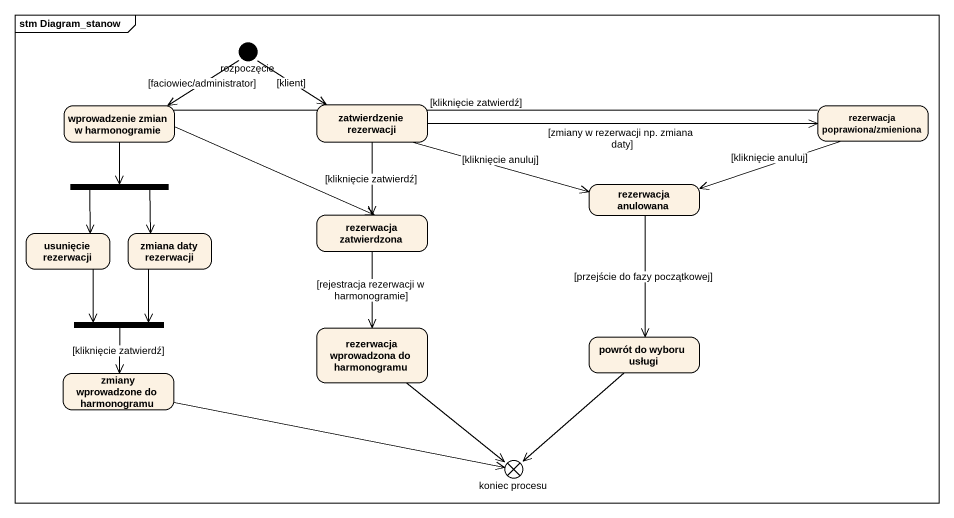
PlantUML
@startuml
mainframe stm Diagram_stanow
hide empty description
state rozpoczęcie <<start>>
state "wprowadzenie zmian w harmonogramie" as wprowadzenie_zmian_w
state "zatwierdzenie rezerwacji" as zatwierdzenie_rezerwacji
state "rezerwacja poprawiona/zmieniona" as rezerwacja_poprawiona
state fork1 <<fork>>
state "rezerwacja anulowana" as rezerwacja_anulowana
state "usunięcie rezerwacji" as usunięcie_rezerwacji
state "zmiana daty rezerwacji" as zmiana_daty_rezerwacji
state "rezerwacja zatwierdzona" as rezerwacja_zatwierdzona
state fork2 <<join>>
state "rezerwacja wprowadzona do harmonogramu" as rezerwacja_wprowadzona_do
state "powrót do wyboru usługi" as powrót_do_wyboru_usługi
state "zmiany wprowadzone do harmonogramu" as zmiany_wprowadzone_do
state "koniec procesu" as koniec_procesu <<choice>>
rozpoczęcie -left-> wprowadzenie_zmian_w : [faciowiec/administrator]
rozpoczęcie -right-> zatwierdzenie_rezerwacji : [klient]
wprowadzenie_zmian_w --> fork1
zatwierdzenie_rezerwacji -right-> rezerwacja_poprawiona : [zmiany w rezerwacji np. zmiana daty]
zatwierdzenie_rezerwacji -right-> rezerwacja_anulowana : [kliknięcie anuluj]
zatwierdzenie_rezerwacji --> rezerwacja_zatwierdzona : [kliknięcie zatwierdź]
rezerwacja_poprawiona -left-> rezerwacja_anulowana : [kliknięcie anuluj]
rezerwacja_poprawiona -left-> rezerwacja_zatwierdzona : [kliknięcie zatwierdź]
fork1 --> usunięcie_rezerwacji
fork1 --> zmiana_daty_rezerwacji
rezerwacja_anulowana --> powrót_do_wyboru_usługi : [przejście do fazy początkowej]
usunięcie_rezerwacji --> fork2
zmiana_daty_rezerwacji --> fork2
rezerwacja_zatwierdzona --> rezerwacja_wprowadzona_do : [rejestracja rezerwacji w harmonogramie]
fork2 --> zmiany_wprowadzone_do : [kliknięcie zatwierdź]
rezerwacja_wprowadzona_do --> koniec_procesu
powrót_do_wyboru_usługi --> koniec_procesu
zmiany_wprowadzone_do -right-> koniec_procesu
@enduml
